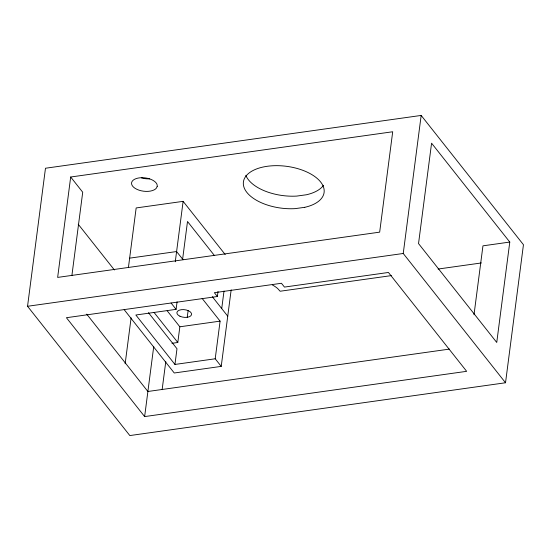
<?xml version="1.0" encoding="UTF-8"?>
<svg xmlns="http://www.w3.org/2000/svg" width="551" height="551" viewBox="0 0 551 551"><rect width="100%" height="100%" fill="white"/><g stroke="black" fill="none" stroke-linecap="round" stroke-linejoin="round"><path stroke-width="0.83" d="M27.55 306.28L45.478 168.234L421.171 115.434L523.45 244.72L505.522 382.766L129.829 435.565L27.55 306.28L403.242 253.481L505.522 382.766M70.686 177.009L57.648 277.408L379.667 232.15L392.705 131.758L70.686 177.009L82.719 192.223L71.885 275.603M128.424 267.504L136.159 207.947L183.125 201.349L225.207 254.548M125.146 363.777L131.11 317.831M144.631 416.584L66.416 317.713L217.37 296.5L214.36 292.698L281.444 283.269L284.454 287.078L388.441 272.463L466.656 371.326L144.631 416.584L153.75 346.393M175.273 261.759L183.125 201.349M162.132 389.681L165.782 361.601M124.189 309.69L174.261 372.993L221.22 366.387L215.207 358.784L174.949 364.445L135.849 315.007L176.1 309.352L177.078 301.824M182.622 259.156L187.505 221.502L214.463 255.574M174.949 364.445L176.988 348.755L148.453 312.679M171.933 343.307L177.808 342.481L179.84 326.791L167.16 310.764M187.244 317.3L188.111 310.612M217.37 296.5L218.017 291.486M215.207 358.784L220.097 321.137L202.127 298.422M221.722 308.588L224.009 291.018M221.22 366.387L231.165 289.819M403.242 253.481L421.171 115.434M474.005 314.752L482.952 245.836L509.785 242.061L496.747 342.46L418.533 243.59L431.578 143.191L509.785 242.061M129.643 258.15L176.602 251.545L182.994 259.631M391.375 275.603L280.122 291.238L277.566 288.421A29.589 15.332 7.4 0 0 272.38 284.963M438.086 269.04L481.395 262.951M179.84 326.791L220.097 321.137M449.464 349.1L147.888 391.485L86.707 314.139M212.293 296.665L227.742 316.191M171.085 303.016L176.1 309.352M154.025 312.417L177.808 342.481M78.228 224.243L114.408 269.976M149.714 178.82A12.948 6.708 7.4 0 1 141.449 177.877M323.547 185.274A40.684 21.076 7.4 0 1 306.404 194.765L296.748 196.087A40.684 21.076 7.4 0 1 245.836 175.342M157.2 186.452L156.422 188.091A12.948 6.708 7.4 0 1 135.167 188.38A12.948 6.708 7.4 0 1 140.174 177.78A12.948 6.708 7.4 0 1 157.2 186.452M304.772 207.314L295.116 208.636A40.684 21.076 7.4 0 1 243.783 180.225A40.684 21.076 7.4 0 1 306.184 171.685A40.684 21.076 7.4 0 1 304.772 207.314M179.929 316.219A7.397 3.829 7.4 0 0 191.548 314.587A7.397 3.829 7.4 0 0 181.224 309.696A7.397 3.829 7.4 0 0 179.929 316.219"/></g></svg>
